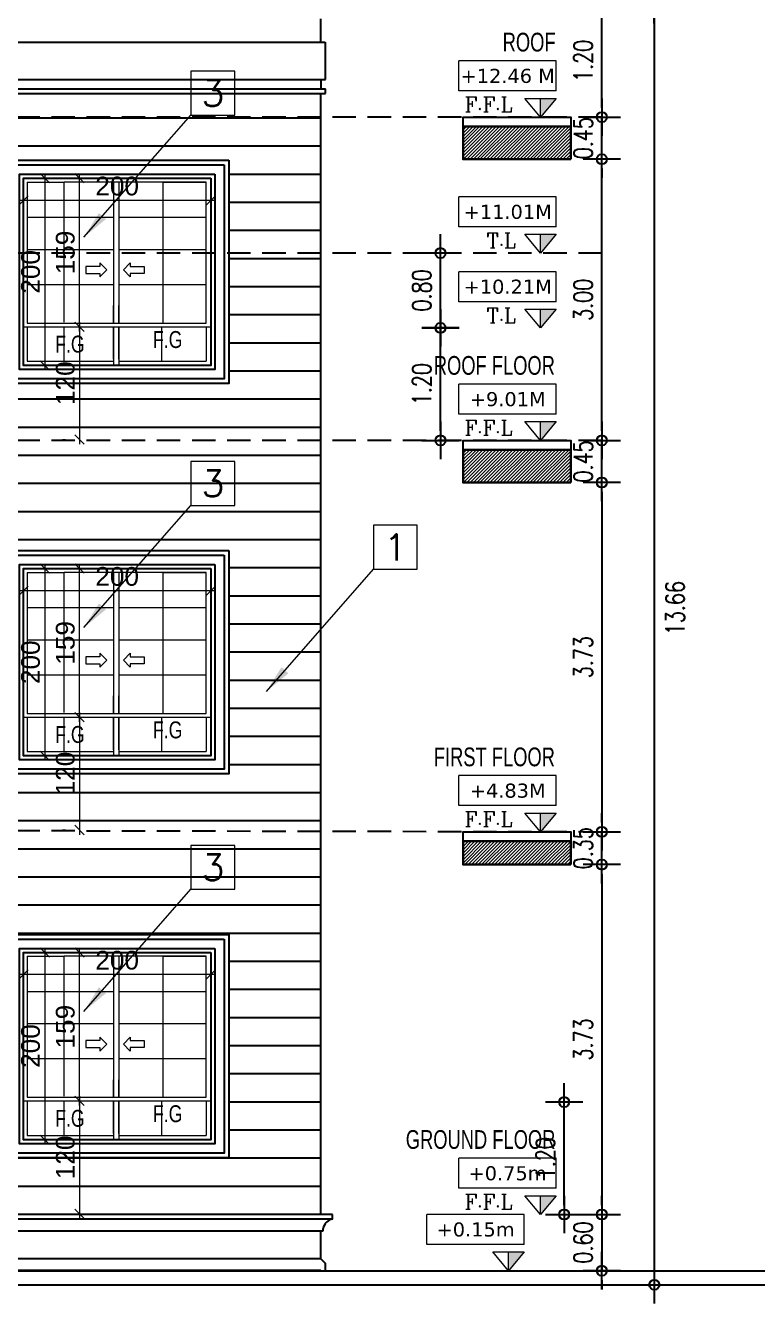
# Model space of a CAD drawing. Header units: millimetres. Extents: x -11627 to -10952, y 10244 to 10588.
# Drawn here: x -11022.23 to -11014.41, y 10411.72 to 10425.35 of the extents above; entities that cross this region are included whole.
import ezdxf
from ezdxf.enums import TextEntityAlignment as Align

# ---------------------------------------------------------------- set-up
doc = ezdxf.new("R2010")
doc.units = ezdxf.units.MM
doc.header["$PDMODE"] = 35
doc.linetypes.add('DOT', pattern=[0.25, 0, -0.25])
doc.linetypes.add('HIDDEN', pattern=[0.375, 0.25, -0.125])
doc.layers.get('0').update_dxf_attribs({"lineweight": 5})
doc.layers.get('DEFPOINTS').update_dxf_attribs({"lineweight": 5})
for name, color, linetype in [('A-ARROW', 1, 'Continuous'), ('A-ELEV 01', 7, 'Continuous'), ('A-ELEV MOULDING', 15, 'Continuous'), ('A-ELEV WINDOW', 150, 'Continuous'), ('A-FINISHING', 52, 'Continuous'), ('A-OUTER DIMENSION', 52, 'Continuous'), ('A-REFLECT UP', 8, 'HIDDEN'), ('A-ROAD', 43, 'Continuous'), ('elev - cornice', 46, 'Continuous'), ('INSERT TEXT', 1, 'Continuous')]:
    doc.layers.add(name, color=color, linetype=linetype)
for name, color, linetype, lineweight in [('A-GEN DIMS INTERNAL', 86, 'Continuous', 5), ('A-GEN-TEXT.', 3, 'Continuous', 13), ('A-LEVEL TAG', 23, 'Continuous', 9), ('A-TEXT', 3, 'Continuous', 13), ('A-WALL', 4, 'Continuous', 30), ('HATCH', 8, 'Continuous', 0), ('Notes', 32, 'Continuous', 5)]:
    doc.layers.add(name, color=color, linetype=linetype, lineweight=lineweight)
doc.styles.add('Finish-Square', font='ROMANS.shx', dxfattribs={"height": 0.2})
doc.styles.add('frame', font='verdana.ttf', dxfattribs={"width": 5})
doc.styles.add('GROUND FLOOR XREF - option 3$0$STYLE1', font='arial.ttf', dxfattribs={"height": 0.2})
doc.styles.add('GROUND FLOOR XREF - option 3$0$VILLA GF XREF$0$ROMANC', font='romanc__.ttf')
doc.styles.add('SIMPLEX', font='romans.shx', dxfattribs={"width": 0.75})
doc.styles.add('TEXTN', font='techl___.ttf', dxfattribs={"height": 0.15})
doc.styles.add('TEXTS', font='arial.ttf', dxfattribs={"width": 0.8})
doc.dimstyles.new('D100', dxfattribs={"dimtxt": 0.2, "dimasz": 0.1, "dimexe": 0.18, "dimexo": 0.0625, "dimgap": 0.1, "dimtad": 1, "dimzin": 0, "dimdsep": 46, "dimtxsty": 'SIMPLEX', "dimblk": 'DOT1', "dimcen": 0.1, "dimse1": 1, "dimse2": 1, "dimclrd": 256, "dimclre": 256, "dimclrt": 256, "dimadec": 0, "dimazin": 0, "dimtfac": 5, "dimtix": 1, "dimtmove": 2, "dimatfit": 3, "dimfxl": 1, "dimtolj": 1, "dimtzin": 0, "dimlwd": -1, "dimlwe": -1, "dimarcsym": 0})
doc.dimstyles.new('DIM 100', dxfattribs={"dimtxt": 0.2, "dimasz": 0.1, "dimexe": 0.15, "dimexo": 0.2, "dimgap": 0.05, "dimtad": 1, "dimdec": 0, "dimlfac": 100, "dimzin": 1, "dimdsep": 46, "dimtxsty": 'GROUND FLOOR XREF - option 3$0$STYLE1', "dimblk": 'OBLIQUE', "dimcen": 0.02, "dimdle": 0.05, "dimclrd": 256, "dimclre": 6, "dimclrt": 3, "dimadec": 1, "dimazin": 0, "dimtfac": 0.9, "dimtdec": 0, "dimtix": 1, "dimtofl": 0, "dimtmove": 2, "dimatfit": 3, "dimldrblk": 'ARCHTICK', "dimfxl": 1, "dimtolj": 1, "dimtzin": 12, "dimlwd": -1, "dimlwe": -1, "dimarcsym": 0})

# ---------------------------------------------------------------- blocks, each defined once
blk = doc.blocks.new('TAG-ELE-LVL')
at = {"layer": 'A-LEVEL TAG'}
for p, q in [((-0.21, 0.35), (-0.21, 0.75)), ((-0.21, 0.75), (1.09, 0.75)), ((1.09, 0.35), (1.09, 0.75)), ((-0.21, 0.35), (1.09, 0.35)), ((0, 0), (0, 0.25))]:
    blk.add_line(p, q, dxfattribs=at)
blk.add_lwpolyline([(0, 0), (0.21, 0.25), (-0.21, 0.25)], close=True, dxfattribs=at)
at = {"layer": 'A-LEVEL TAG', "color": 251}
blk.add_solid([(-0.21, 0.25), (0, 0), (0, 0.25)], dxfattribs=at)
at = {"layer": 'A-LEVEL TAG', "color": 50, "style": 'TEXTS', "width": 0.75}
blk.add_attdef('FLOOR-NAME', text='', height=0.25, dxfattribs=at).set_placement((-0.21, 0.8), align=Align.BOTTOM_LEFT)
blk.add_attdef('LVL', text='', height=0.225, dxfattribs=at).set_placement((0.44, 0.55), align=Align.MIDDLE_CENTER)
at = {"layer": 'A-LEVEL TAG', "color": 50, "style": 'TEXTN', "width": 0.75}
blk.add_attdef('-', (0.361, 0.07), '', height=0.175, dxfattribs=at)
blk = doc.blocks.new('DOT1')
at = {"color": 0}
for p, q in [((0, -2), (0, 2)), ((-2, 0), (2, 0))]:
    blk.add_line(p, q, dxfattribs=at)
blk.add_circle((0, 0), 0.54, dxfattribs=at)
blk = doc.blocks.new('*D128')
at = {"layer": 'A-OUTER DIMENSION', "transparency": 16777216}
blk.add_line((-11016.075, 10420.376), (-11016.075, 10416.848), dxfattribs=at)
at = {"layer": 'DEFPOINTS', "color": 0, "transparency": 16777216}
for p in [(-11016.831, 10420.476), (-11016.831, 10416.748), (-11016.075, 10416.748)]:
    blk.add_point(p, dxfattribs=at)
at = {"layer": 'A-OUTER DIMENSION', "transparency": 16777216, "xscale": 0.1, "yscale": 0.1, "zscale": 0.1}
for p, rotation in [((-11016.075, 10420.476), 90), ((-11016.075, 10416.748), 270)]:
    blk.add_blockref('DOT1', p, dxfattribs=dict(at, rotation=rotation))
at = {"layer": 'A-OUTER DIMENSION', "transparency": 16777216, "insert": (-11016.275, 10418.612), "char_height": 0.2, "attachment_point": 5, "rotation": 90, "style": 'SIMPLEX'}
blk.add_mtext('\\A1;3.73', dxfattribs=at)
blk = doc.blocks.new('*D129')
at = {"layer": 'A-OUTER DIMENSION', "transparency": 16777216}
blk.add_line((-11016.075, 10421.026), (-11016.075, 10423.826), dxfattribs=at)
at = {"layer": 'DEFPOINTS', "color": 0, "transparency": 16777216}
for p in [(-11016.075, 10423.926), (-11016.063, 10423.926), (-11016.075, 10420.926)]:
    blk.add_point(p, dxfattribs=at)
at = {"layer": 'A-OUTER DIMENSION', "transparency": 16777216, "xscale": 0.1, "yscale": 0.1, "zscale": 0.1}
for p, rotation in [((-11016.075, 10423.926), 90), ((-11016.075, 10420.926), 270)]:
    blk.add_blockref('DOT1', p, dxfattribs=dict(at, rotation=rotation))
at = {"layer": 'A-OUTER DIMENSION', "transparency": 16777216, "insert": (-11016.275, 10422.426), "char_height": 0.2, "attachment_point": 5, "rotation": 90, "style": 'SIMPLEX'}
blk.add_mtext('\\A1;3.00', dxfattribs=at)
blk = doc.blocks.new('*D130')
at = {"layer": 'A-OUTER DIMENSION', "transparency": 16777216}
blk.add_line((-11016.075, 10416.298), (-11016.075, 10412.765), dxfattribs=at)
at = {"layer": 'DEFPOINTS', "color": 0, "transparency": 16777216}
for p in [(-11016.075, 10416.398), (-11016.075, 10412.665), (-11016.075, 10412.665)]:
    blk.add_point(p, dxfattribs=at)
at = {"layer": 'A-OUTER DIMENSION', "transparency": 16777216, "xscale": 0.1, "yscale": 0.1, "zscale": 0.1}
for p, rotation in [((-11016.075, 10416.398), 90), ((-11016.075, 10412.665), 270)]:
    blk.add_blockref('DOT1', p, dxfattribs=dict(at, rotation=rotation))
at = {"layer": 'A-OUTER DIMENSION', "transparency": 16777216, "insert": (-11016.275, 10414.532), "char_height": 0.2, "attachment_point": 5, "rotation": 90, "style": 'SIMPLEX'}
blk.add_mtext('\\A1;3.73', dxfattribs=at)
blk = doc.blocks.new('*D131')
at = {"layer": 'A-OUTER DIMENSION', "transparency": 16777216}
blk.add_line((-11015.515, 10425.476), (-11015.515, 10412.015), dxfattribs=at)
at = {"layer": 'DEFPOINTS', "color": 0, "transparency": 16777216}
for p in [(-11021.489, 10425.576, 0), (-11019.162, 10411.915), (-11015.515, 10411.915)]:
    blk.add_point(p, dxfattribs=at)
at = {"layer": 'A-OUTER DIMENSION', "transparency": 16777216, "xscale": 0.1, "yscale": 0.1, "zscale": 0.1}
for p, rotation in [((-11015.515, 10425.576), 90), ((-11015.515, 10411.915), 270)]:
    blk.add_blockref('DOT1', p, dxfattribs=dict(at, rotation=rotation))
at = {"layer": 'A-OUTER DIMENSION', "transparency": 16777216, "insert": (-11015.294, 10419.136), "char_height": 0.2, "attachment_point": 5, "rotation": 90, "style": 'SIMPLEX'}
blk.add_mtext('\\A1;13.66', dxfattribs=at)
blk = doc.blocks.new('*D132')
at = {"layer": 'A-OUTER DIMENSION', "transparency": 16777216}
for p, q in [((-11016.075, 10412.765), (-11016.075, 10412.865)), ((-11016.075, 10412.665), (-11016.075, 10412.065)), ((-11016.075, 10411.965), (-11016.075, 10411.865))]:
    blk.add_line(p, q, dxfattribs=at)
at = {"layer": 'DEFPOINTS', "color": 0, "transparency": 16777216}
for p in [(-11016.075, 10412.665), (-11016.075, 10412.065), (-11016.075, 10412.065)]:
    blk.add_point(p, dxfattribs=at)
at = {"layer": 'A-OUTER DIMENSION', "transparency": 16777216, "xscale": 0.1, "yscale": 0.1, "zscale": 0.1}
for p, rotation in [((-11016.075, 10412.665), 270), ((-11016.075, 10412.065), 90)]:
    blk.add_blockref('DOT1', p, dxfattribs=dict(at, rotation=rotation))
at = {"layer": 'A-OUTER DIMENSION', "transparency": 16777216, "insert": (-11016.275, 10412.365), "char_height": 0.2, "attachment_point": 5, "rotation": 90, "style": 'SIMPLEX'}
blk.add_mtext('\\A1;0.60', dxfattribs=at)
blk = doc.blocks.new('*D133')
at = {"layer": 'A-OUTER DIMENSION', "transparency": 16777216}
for p, q in [((-11016.075, 10416.848), (-11016.075, 10416.948)), ((-11016.075, 10416.398), (-11016.075, 10416.748)), ((-11016.075, 10416.298), (-11016.075, 10416.198))]:
    blk.add_line(p, q, dxfattribs=at)
at = {"layer": 'DEFPOINTS', "color": 0, "transparency": 16777216}
for p in [(-11016.075, 10416.748), (-11016.075, 10416.748), (-11016.075, 10416.398)]:
    blk.add_point(p, dxfattribs=at)
at = {"layer": 'A-OUTER DIMENSION', "transparency": 16777216, "xscale": 0.1, "yscale": 0.1, "zscale": 0.1}
for p, rotation in [((-11016.075, 10416.748), 270), ((-11016.075, 10416.398), 90)]:
    blk.add_blockref('DOT1', p, dxfattribs=dict(at, rotation=rotation))
at = {"layer": 'A-OUTER DIMENSION', "transparency": 16777216, "insert": (-11016.275, 10416.573), "char_height": 0.2, "attachment_point": 5, "rotation": 90, "style": 'SIMPLEX'}
blk.add_mtext('\\A1;0.35', dxfattribs=at)
blk = doc.blocks.new('*D134')
at = {"layer": 'A-OUTER DIMENSION', "transparency": 16777216}
for p, q in [((-11016.075, 10421.026), (-11016.075, 10421.126)), ((-11016.075, 10420.476), (-11016.075, 10420.926)), ((-11016.075, 10420.376), (-11016.075, 10420.276))]:
    blk.add_line(p, q, dxfattribs=at)
at = {"layer": 'DEFPOINTS', "color": 0, "transparency": 16777216}
for p in [(-11016.075, 10420.926), (-11016.075, 10420.926), (-11016.075, 10420.476)]:
    blk.add_point(p, dxfattribs=at)
at = {"layer": 'A-OUTER DIMENSION', "transparency": 16777216, "xscale": 0.1, "yscale": 0.1, "zscale": 0.1}
for p, rotation in [((-11016.075, 10420.926), 270), ((-11016.075, 10420.476), 90)]:
    blk.add_blockref('DOT1', p, dxfattribs=dict(at, rotation=rotation))
at = {"layer": 'A-OUTER DIMENSION', "transparency": 16777216, "insert": (-11016.275, 10420.701), "char_height": 0.2, "attachment_point": 5, "rotation": 90, "style": 'SIMPLEX'}
blk.add_mtext('\\A1;0.45', dxfattribs=at)
blk = doc.blocks.new('*D135')
at = {"layer": 'A-OUTER DIMENSION', "transparency": 16777216}
for p, q in [((-11016.075, 10424.476), (-11016.075, 10424.576)), ((-11016.075, 10423.926), (-11016.075, 10424.376)), ((-11016.075, 10423.826), (-11016.075, 10423.726))]:
    blk.add_line(p, q, dxfattribs=at)
at = {"layer": 'DEFPOINTS', "color": 0, "transparency": 16777216}
for p in [(-11016.075, 10424.376), (-11016.075, 10424.376), (-11016.075, 10423.926)]:
    blk.add_point(p, dxfattribs=at)
at = {"layer": 'A-OUTER DIMENSION', "transparency": 16777216, "xscale": 0.1, "yscale": 0.1, "zscale": 0.1}
for p, rotation in [((-11016.075, 10424.376), 270), ((-11016.075, 10423.926), 90)]:
    blk.add_blockref('DOT1', p, dxfattribs=dict(at, rotation=rotation))
at = {"layer": 'A-OUTER DIMENSION', "transparency": 16777216, "insert": (-11016.275, 10424.151), "char_height": 0.2, "attachment_point": 5, "rotation": 90, "style": 'SIMPLEX'}
blk.add_mtext('\\A1;0.45', dxfattribs=at)
blk = doc.blocks.new('*D136')
at = {"layer": 'A-OUTER DIMENSION', "transparency": 16777216}
blk.add_line((-11016.075, 10424.476), (-11016.075, 10425.476), dxfattribs=at)
at = {"layer": 'DEFPOINTS', "color": 0, "transparency": 16777216}
for p in [(-11016.075, 10425.576), (-11015.715, 10425.576), (-11016.075, 10424.376)]:
    blk.add_point(p, dxfattribs=at)
at = {"layer": 'A-OUTER DIMENSION', "transparency": 16777216, "xscale": 0.1, "yscale": 0.1, "zscale": 0.1}
for p, rotation in [((-11016.075, 10425.576), 90), ((-11016.075, 10424.376), 270)]:
    blk.add_blockref('DOT1', p, dxfattribs=dict(at, rotation=rotation))
at = {"layer": 'A-OUTER DIMENSION', "transparency": 16777216, "insert": (-11016.275, 10424.976), "char_height": 0.2, "attachment_point": 5, "rotation": 90, "style": 'SIMPLEX'}
blk.add_mtext('\\A1;1.20', dxfattribs=at)
blk = doc.blocks.new('*D137')
at = {"layer": 'A-OUTER DIMENSION', "transparency": 16777216}
blk.add_line((-11017.798, 10422.226), (-11017.798, 10422.825), dxfattribs=at)
at = {"layer": 'DEFPOINTS', "color": 0, "transparency": 16777216}
for p in [(-11017.798, 10422.925), (-11017.636, 10422.925), (-11017.636, 10422.126)]:
    blk.add_point(p, dxfattribs=at)
at = {"layer": 'A-OUTER DIMENSION', "transparency": 16777216, "xscale": 0.1, "yscale": 0.1, "zscale": 0.1}
for p, rotation in [((-11017.798, 10422.925), 90), ((-11017.798, 10422.126), 270)]:
    blk.add_blockref('DOT1', p, dxfattribs=dict(at, rotation=rotation))
at = {"layer": 'A-OUTER DIMENSION', "transparency": 16777216, "insert": (-11017.998, 10422.526), "char_height": 0.2, "attachment_point": 5, "rotation": 90, "style": 'SIMPLEX'}
blk.add_mtext('\\A1;0.80', dxfattribs=at)
blk = doc.blocks.new('*D138')
at = {"layer": 'A-OUTER DIMENSION', "transparency": 16777216}
blk.add_line((-11016.477, 10412.765), (-11016.477, 10413.765), dxfattribs=at)
at = {"layer": 'DEFPOINTS', "color": 0, "transparency": 16777216}
for p in [(-11016.477, 10413.865), (-11016.477, 10413.865), (-11016.406, 10412.665)]:
    blk.add_point(p, dxfattribs=at)
at = {"layer": 'A-OUTER DIMENSION', "transparency": 16777216, "xscale": 0.1, "yscale": 0.1, "zscale": 0.1}
for p, rotation in [((-11016.477, 10413.865), 90), ((-11016.477, 10412.665), 270)]:
    blk.add_blockref('DOT1', p, dxfattribs=dict(at, rotation=rotation))
at = {"layer": 'A-OUTER DIMENSION', "transparency": 16777216, "insert": (-11016.677, 10413.265), "char_height": 0.2, "attachment_point": 5, "rotation": 90, "style": 'SIMPLEX'}
blk.add_mtext('\\A1;1.20', dxfattribs=at)
blk = doc.blocks.new('*D127')
at = {"layer": 'A-OUTER DIMENSION', "transparency": 16777216}
blk.add_line((-11017.798, 10421.026), (-11017.798, 10422.026), dxfattribs=at)
at = {"layer": 'DEFPOINTS', "color": 0, "transparency": 16777216}
for p in [(-11018.777, 10422.126, 5.553), (-11017.798, 10422.126), (-11016.632, 10420.926, 5.562)]:
    blk.add_point(p, dxfattribs=at)
at = {"layer": 'A-OUTER DIMENSION', "transparency": 16777216, "xscale": 0.1, "yscale": 0.1, "zscale": 0.1}
for p, rotation in [((-11017.798, 10422.126), 90), ((-11017.798, 10420.926), 270)]:
    blk.add_blockref('DOT1', p, dxfattribs=dict(at, rotation=rotation))
at = {"layer": 'A-OUTER DIMENSION', "transparency": 16777216, "insert": (-11017.998, 10421.526), "char_height": 0.2, "attachment_point": 5, "rotation": 90, "style": 'SIMPLEX'}
blk.add_mtext('\\A1;1.20', dxfattribs=at)
blk = doc.blocks.new('Finish-Square')
at = {"color": 0}
blk.add_lwpolyline([(-0.15, -0.15), (0.15, -0.15), (0.15, 0.15), (-0.15, 0.15)], close=True, dxfattribs=at)
at = {"color": 0, "style": 'Finish-Square'}
blk.add_attdef('1', text='', height=0.18, dxfattribs=at).set_placement((0, 0), align=Align.MIDDLE_CENTER)
blk = doc.blocks.new('_Oblique')
at = {"color": 0, "linetype": 'ByBlock', "lineweight": -2}
blk.add_line((-0.5, -0.5), (0.5, 0.5), dxfattribs=at)
blk = doc.blocks.new('*D597')
at = {"layer": 'A-GEN DIMS INTERNAL', "color": 6, "linetype": 'DOT', "transparency": 16777216}
for p, q in [((-11033.624, 10423.724), (-11033.446, 10423.724)), ((-11033.624, 10421.724), (-11033.446, 10421.724))]:
    blk.add_line(p, q, dxfattribs=at)
at = {"layer": 'A-GEN DIMS INTERNAL', "transparency": 16777216}
blk.add_line((-11033.596, 10423.774), (-11033.596, 10421.674), dxfattribs=at)
at = {"layer": 'DEFPOINTS', "color": 0, "transparency": 16777216}
for p in [(-11033.824, 10423.724, 5.556), (-11033.824, 10421.724, 5.556), (-11033.596, 10421.724)]:
    blk.add_point(p, dxfattribs=at)
at = {"layer": 'A-GEN DIMS INTERNAL', "transparency": 16777216, "xscale": 0.1, "yscale": 0.1, "zscale": 0.1}
for p, rotation in [((-11033.596, 10423.724), 90), ((-11033.596, 10421.724), 270)]:
    blk.add_blockref('_Oblique', p, dxfattribs=dict(at, rotation=rotation))
at = {"layer": 'A-GEN DIMS INTERNAL', "color": 3, "transparency": 16777216, "insert": (-11033.748, 10422.724), "char_height": 0.2, "attachment_point": 5, "rotation": 90, "style": 'GROUND FLOOR XREF - option 3$0$STYLE1'}
blk.add_mtext('\\A1;200', dxfattribs=at)
blk = doc.blocks.new('_ArchTick')
at = {"color": 0, "linetype": 'ByBlock', "const_width": 0.15}
blk.add_lwpolyline([(-0.5, -0.5), (0.5, 0.5)], dxfattribs=at)
blk = doc.blocks.new('*D598')
at = {"layer": 'A-GEN DIMS INTERNAL', "color": 6, "linetype": 'DOT', "transparency": 16777216}
for p, q in [((-11033.407, 10422.138), (-11033.375, 10422.138)), ((-11033.409, 10420.934), (-11033.375, 10420.934))]:
    blk.add_line(p, q, dxfattribs=at)
at = {"layer": 'A-GEN DIMS INTERNAL', "transparency": 16777216}
blk.add_line((-11033.225, 10422.188), (-11033.225, 10420.884), dxfattribs=at)
at = {"layer": 'DEFPOINTS', "color": 0, "transparency": 16777216}
for p in [(-11033.207, 10422.138, 5.556), (-11033.225, 10420.934), (-11033.209, 10420.934, -0.006)]:
    blk.add_point(p, dxfattribs=at)
at = {"layer": 'A-GEN DIMS INTERNAL', "transparency": 16777216, "xscale": 0.1, "yscale": 0.1, "zscale": 0.1}
for p, rotation in [((-11033.225, 10422.138), 90), ((-11033.225, 10420.934), 270)]:
    blk.add_blockref('_Oblique', p, dxfattribs=dict(at, rotation=rotation))
at = {"layer": 'A-GEN DIMS INTERNAL', "color": 3, "transparency": 16777216, "insert": (-11033.377, 10421.536), "char_height": 0.2, "attachment_point": 5, "rotation": 90, "style": 'GROUND FLOOR XREF - option 3$0$STYLE1'}
blk.add_mtext('\\A1;120', dxfattribs=at)
blk = doc.blocks.new('*D599')
at = {"layer": 'A-GEN DIMS INTERNAL', "transparency": 16777216}
blk.add_line((-11031.775, 10423.487), (-11033.874, 10423.487), dxfattribs=at)
at = {"layer": 'A-GEN DIMS INTERNAL', "color": 6, "linetype": 'DOT', "transparency": 16777216}
for p, q in [((-11033.824, 10423.524), (-11033.824, 10423.337)), ((-11031.825, 10423.524), (-11031.825, 10423.337))]:
    blk.add_line(p, q, dxfattribs=at)
at = {"layer": 'DEFPOINTS', "color": 0, "transparency": 16777216}
for p in [(-11033.824, 10423.724), (-11031.825, 10423.724), (-11033.824, 10423.487)]:
    blk.add_point(p, dxfattribs=at)
at = {"layer": 'A-GEN DIMS INTERNAL', "transparency": 16777216, "xscale": 0.1, "yscale": 0.1, "zscale": 0.1, "rotation": 180}
blk.add_blockref('_Oblique', (-11033.824, 10423.487), dxfattribs=at)
at = {"layer": 'A-GEN DIMS INTERNAL', "transparency": 16777216, "xscale": 0.1, "yscale": 0.1, "zscale": 0.1}
blk.add_blockref('_Oblique', (-11031.825, 10423.487), dxfattribs=at)
at = {"layer": 'A-GEN DIMS INTERNAL', "color": 3, "transparency": 16777216, "insert": (-11032.824, 10423.639), "char_height": 0.2, "attachment_point": 5, "style": 'GROUND FLOOR XREF - option 3$0$STYLE1'}
blk.add_mtext('\\A1;200', dxfattribs=at)
blk = doc.blocks.new('*D601')
at = {"layer": 'A-GEN DIMS INTERNAL', "color": 6, "linetype": 'DOT', "transparency": 16777216}
for p, q in [((-11033.425, 10423.724), (-11033.375, 10423.724)), ((-11033.425, 10422.138), (-11033.375, 10422.138))]:
    blk.add_line(p, q, dxfattribs=at)
at = {"layer": 'A-GEN DIMS INTERNAL', "transparency": 16777216}
blk.add_line((-11033.225, 10422.088), (-11033.225, 10423.774), dxfattribs=at)
at = {"layer": 'DEFPOINTS', "color": 0, "transparency": 16777216}
for p in [(-11033.225, 10423.724), (-11033.225, 10423.724), (-11033.225, 10422.138, -5.556)]:
    blk.add_point(p, dxfattribs=at)
at = {"layer": 'A-GEN DIMS INTERNAL', "transparency": 16777216, "xscale": 0.1, "yscale": 0.1, "zscale": 0.1}
for p, rotation in [((-11033.225, 10423.724), 90), ((-11033.225, 10422.138), 270)]:
    blk.add_blockref('_Oblique', p, dxfattribs=dict(at, rotation=rotation))
at = {"layer": 'A-GEN DIMS INTERNAL', "color": 3, "transparency": 16777216, "insert": (-11033.377, 10422.931), "char_height": 0.2, "attachment_point": 5, "rotation": 90, "style": 'GROUND FLOOR XREF - option 3$0$STYLE1'}
blk.add_mtext('\\A1;159', dxfattribs=at)
blk = doc.blocks.new('4')
at = {"layer": 'INSERT TEXT', "color": 9}
for p, q in [((-11019.075, 10424.365, -0.001), (-11040.575, 10424.365, -0.001)), ((-11019.075, 10424.065, -0.001), (-11028.425, 10424.065, -0.001)), ((-11019.075, 10423.765, -0.001), (-11020.058, 10423.765, -0.001)), ((-11019.075, 10423.465, -0.001), (-11020.058, 10423.465, -0.001)), ((-11019.075, 10423.165, -0.001), (-11020.058, 10423.165, -0.001)), ((-11019.075, 10422.865, -0.001), (-11020.058, 10422.865, -0.001)), ((-11019.075, 10422.565, -0.001), (-11020.058, 10422.565, -0.001)), ((-11019.075, 10422.265, -0.001), (-11020.058, 10422.265, -0.001)), ((-11019.075, 10421.965, -0.001), (-11020.058, 10421.965, -0.001)), ((-11019.075, 10421.665, -0.001), (-11020.058, 10421.665, -0.001)), ((-11019.075, 10421.365, -0.001), (-11028.425, 10421.365, -0.001)), ((-11019.075, 10421.065, -0.001), (-11028.425, 10421.065, -0.001)), ((-11019.075, 10420.765, -0.001), (-11040.575, 10420.765, -0.001)), ((-11019.075, 10420.465, -0.001), (-11040.575, 10420.465, -0.001)), ((-11019.075, 10420.165, -0.001), (-11040.575, 10420.165, -0.001)), ((-11019.075, 10419.865, -0.001), (-11028.425, 10419.865, -0.001)), ((-11019.075, 10419.565, -0.001), (-11020.058, 10419.565, -0.001)), ((-11019.075, 10419.265, -0.001), (-11020.058, 10419.265, -0.001)), ((-11019.075, 10418.965, -0.001), (-11020.058, 10418.965, -0.001)), ((-11019.075, 10418.665, -0.001), (-11020.058, 10418.665, -0.001)), ((-11019.075, 10418.365, -0.001), (-11020.058, 10418.365, -0.001)), ((-11019.075, 10418.065, -0.001), (-11020.058, 10418.065, -0.001)), ((-11019.075, 10417.765, -0.001), (-11020.058, 10417.765, -0.001)), ((-11019.075, 10417.465, -0.001), (-11020.058, 10417.465, -0.001)), ((-11019.075, 10417.165, -0.001), (-11028.425, 10417.165, -0.001)), ((-11019.075, 10416.865, -0.001), (-11028.425, 10416.865, -0.001)), ((-11019.075, 10416.565, -0.001), (-11040.575, 10416.565, -0.001)), ((-11019.075, 10416.265, -0.001), (-11040.575, 10416.265, -0.001)), ((-11019.075, 10415.965, -0.001), (-11028.425, 10415.965, -0.001)), ((-11019.075, 10415.665, -0.001), (-11028.425, 10415.665, -0.001)), ((-11019.075, 10415.365, -0.001), (-11020.058, 10415.365, -0.001)), ((-11019.075, 10415.065, -0.001), (-11020.058, 10415.065, -0.001)), ((-11019.075, 10414.765, -0.001), (-11020.058, 10414.765, -0.001)), ((-11019.075, 10414.465, -0.001), (-11020.058, 10414.465, -0.001)), ((-11019.075, 10414.165, -0.001), (-11020.058, 10414.165, -0.001)), ((-11019.075, 10413.865, -0.001), (-11020.058, 10413.865, -0.001)), ((-11019.075, 10413.565, -0.001), (-11020.058, 10413.565, -0.001)), ((-11019.075, 10413.265, -0.001), (-11028.425, 10413.265, -0.001)), ((-11019.075, 10412.965, -0.001), (-11028.425, 10412.965, -0.001))]:
    blk.add_line(p, q, dxfattribs=at)
blk = doc.blocks.new('ww')
at = {"layer": 'A-ARROW', "lineweight": 15, "elevation": -0.006}
for points in [[(-0.185, -1.245), (-0.11, -1.17), (-0.185, -1.096), (-0.185, -1.133), (-0.333, -1.133), (-0.333, -1.208), (-0.185, -1.208)], [(0.14, -1.245), (0.066, -1.17), (0.14, -1.096), (0.14, -1.133), (0.288, -1.133), (0.288, -1.208), (0.14, -1.208)]]:
    blk.add_lwpolyline(points, close=True, dxfattribs=at)
at = {"layer": 'A-ELEV MOULDING'}
for points in [[(1.191, 0), (1.191, -2.384), (-1.191, -2.384), (-1.191, 0)], [(1.141, -0.05), (1.141, -2.334), (-1.141, -2.334), (-1.141, -0.05)], [(1.041, -0.15), (1.041, -2.234), (-1.041, -2.234), (-1.041, -0.15)], [(0.999, -0.192), (0.999, -2.192), (-0.999, -2.192), (-0.999, -0.192)]]:
    blk.add_lwpolyline(points, close=True, dxfattribs=at)
at = {"layer": 'A-ELEV WINDOW', "lineweight": 15}
for p, q in [((-0.959, -0.233), (-0.564, -0.233)), ((-0.564, -1.728), (-0.564, -0.233)), ((0.017, -0.233), (-0.564, -0.233)), ((-0.038, -0.233), (-0.038, -1.738)), ((0.017, -0.233), (0.017, -1.738)), ((0.492, -0.233), (0.949, -0.233)), ((0.492, -1.738), (0.492, -0.233)), ((-0.959, -0.608), (-0.038, -0.608)), ((0.017, -0.608), (0.949, -0.608)), ((-0.959, -0.952), (-0.038, -0.952)), ((0.017, -0.952), (0.949, -0.952)), ((-0.959, -1.325), (-0.038, -1.325)), ((0.017, -1.325), (0.949, -1.325)), ((-1.005, -1.778), (1.005, -1.778)), ((-0.567, -2.146), (-0.567, -1.778)), ((-0.038, -1.778), (-0.038, -2.192)), ((0.017, -1.778), (0.017, -2.192)), ((0.476, -2.146), (0.476, -1.778)), ((-0.959, -2.146), (-0.038, -2.146)), ((0.017, -2.146), (0.949, -2.146)), ((0.017, -2.146), (0.949, -2.146)), ((0.017, -2.192), (0.949, -2.192))]:
    blk.add_line(p, q, dxfattribs=at)
for points in [[(-0.959, -0.233), (-0.959, -1.738), (0.949, -1.738), (0.949, -0.233), (0.017, -0.233)], [(-0.038, -1.738), (-0.038, -1.551)], [(0.017, -1.738), (0.017, -1.552)], [(-0.959, -1.778), (-0.959, -2.146)], [(-0.038, -2.125), (-0.038, -1.778)], [(0.017, -2.125), (0.017, -1.778)], [(0.949, -1.778), (0.949, -2.146)]]:
    blk.add_lwpolyline(points, dxfattribs=at)
at = {"layer": 'Notes', "xscale": 1.559999999999999, "yscale": 1.559999999999999, "zscale": 1.559999999999999}
blk.add_blockref('Finish-Square', (1.022, 0.716, 0.001), dxfattribs=at).add_auto_attribs({'1': '3'})
at = {"layer": 'A-TEXT', "style": 'GROUND FLOOR XREF - option 3$0$STYLE1', "width": 0.75}
for p in [(-0.662, -2.053, 9.308), (0.382, -2.004, 9.308)]:
    blk.add_text('F.G', height=0.1804, dxfattribs=at).set_placement(p)
at = {"layer": 'A-GEN DIMS INTERNAL'}
for base, p1, p2, picture, middle in [((-0.771, -2.192, -5.556), (-0.999, -0.192), (-0.999, -2.192), '*D597', (-0.923, -1.192, -5.556)), ((-0.401, -0.192), (-0.401, -1.778, -5.556), (-0.401, -0.192), '*D601', (-0.553, -0.985)), ((-0.401, -2.982, -5.556), (-0.382, -1.778), (-0.385, -2.982, -5.562), '*D598', (-0.553, -2.38, -5.556))]:
    dim = blk.add_linear_dim(base=base, p1=p1, p2=p2, angle=90, dimstyle='DIM 100', dxfattribs=at)
    dim.commit()
    dim.dimension.update_dxf_attribs({"geometry": picture, "text_midpoint": middle, "insert": (11032.824, -10423.916)})
dim = blk.add_linear_dim(base=(-0.999, -0.429), p1=(0.999, -0.192), p2=(-0.999, -0.192), dimstyle='DIM 100', dxfattribs=at)
dim.commit()
dim.dimension.update_dxf_attribs({"geometry": '*D599', "text_midpoint": (0, -0.277), "insert": (11032.824, -10423.916)})
at = {"layer": 'Notes'}
blk.add_leader([(-0.355, -0.822, 0.001), (0.788, 0.482, 0.001)], dimstyle='D100', override={"dimasz": 0.3, "dimfxl": 0, "dimfxlon": 1, "dimarcsym": 1}, dxfattribs=at)

msp = doc.modelspace()

# ---------------------------------------------------------------- hatches: boundary and pattern name
at = {"layer": 'HATCH'}
h = msp.add_hatch(dxfattribs=at)
h.set_pattern_fill('ANSI31', color=256, scale=0.2, style=0)
h.set_pattern_definition([(45, (-11028.769572, 10389.622165), (-0.01767767, 0.01767767), [])])
h.paths.add_polyline_path([(-11016.406, 10424.276), (-11016.406, 10423.926), (-11017.556, 10423.926), (-11017.556, 10424.276)])
h = msp.add_hatch(dxfattribs=at)
h.set_pattern_fill('ANSI31', color=256, scale=0.2, style=0)
h.set_pattern_definition([(45, (-11028.769572, 10386.172165), (-0.01767767, 0.01767767), [])])
h.paths.add_polyline_path([(-11016.406, 10420.826), (-11016.406, 10420.476), (-11017.556, 10420.476), (-11017.556, 10420.826)])
h = msp.add_hatch(dxfattribs=at)
h.set_pattern_fill('ANSI31', color=256, scale=0.2, style=0)
h.set_pattern_definition([(45, (-11028.769572, 10382.04428), (-0.01767767, 0.01767767), [])])
h.paths.add_polyline_path([(-11016.406, 10416.648), (-11016.406, 10416.398), (-11017.556, 10416.398), (-11017.556, 10416.648)])

# ---------------------------------------------------------------- linework, layer by layer
at = {"layer": 'A-ELEV 01'}
for p, q in [((-11019.075, 10425.176, -0.01), (-11019.075, 10425.426, -0.01)), ((-11040.625, 10425.176, -0.012), (-11019.027, 10425.176, -0.018)), ((-11019.025, 10424.776, -0.01), (-11019.025, 10425.176, -0.01)), ((-11040.625, 10424.776, -0.004), (-11019.025, 10424.776, -0.014)), ((-11040.625, 10424.676, -0.004), (-11019.025, 10424.676, -0.014)), ((-11019.075, 10424.776, -0.017), (-11019.075, 10424.676, -0.017)), ((-11019.025, 10424.626, -0.01), (-11019.025, 10424.676, -0.01)), ((-11040.625, 10424.626, -0.007), (-11019.025, 10424.626, -0.015)), ((-11019.075, 10422.125, -0.01), (-11019.075, 10424.626, -0.01)), ((-11019.075, 10412.665, -0.007), (-11019.075, 10422.925, -0.007))]:
    msp.add_line(p, q, dxfattribs=at)
at = {"layer": 'A-ELEV MOULDING'}
msp.add_line((-11050.969, 10412.065, -0.001), (-11005.369, 10412.065, -0.001), dxfattribs=at)
at = {"layer": 'A-FINISHING', "elevation": -0.007}
for points in [[(-11017.556, 10424.276), (-11017.556, 10424.376), (-11016.406, 10424.376), (-11016.406, 10424.276)], [(-11017.556, 10420.826), (-11017.556, 10420.926), (-11016.406, 10420.926), (-11016.406, 10420.826)], [(-11017.556, 10416.648), (-11017.556, 10416.748), (-11016.406, 10416.748), (-11016.406, 10416.648)]]:
    msp.add_lwpolyline(points, dxfattribs=at)
at = {"layer": 'A-REFLECT UP'}
for p, q in [((-11016.075, 10424.376, -0.007), (-11041.075, 10424.376, -0.007)), ((-11016.075, 10422.925, -0.007), (-11041.113, 10422.925, -0.007)), ((-11016.075, 10420.926, -0.007), (-11041.075, 10420.926, -0.007)), ((-11016.075, 10416.746, -0.007), (-11041.075, 10416.796, -0.007))]:
    msp.add_line(p, q, dxfattribs=at)
at = {"layer": 'A-ROAD'}
msp.add_line((-11050.969, 10411.915, -0.001), (-11005.308, 10411.915, -0.001), dxfattribs=at)
at = {"layer": 'A-WALL', "elevation": -0.007}
for points in [[(-11016.406, 10423.926), (-11016.406, 10424.276), (-11017.556, 10424.276), (-11017.556, 10423.926)], [(-11016.406, 10420.476), (-11016.406, 10420.826), (-11017.556, 10420.826), (-11017.556, 10420.476)], [(-11016.406, 10416.398), (-11016.406, 10416.648), (-11017.556, 10416.648), (-11017.556, 10416.398)]]:
    msp.add_lwpolyline(points, close=True, dxfattribs=at)
at = {"layer": 'elev - cornice', "ltscale": 2}
for p, q in [((-11018.95, 10412.665, -0.001), (-11040.7, 10412.665, -0.001)), ((-11018.95, 10412.615, -0.001), (-11040.7, 10412.615, -0.001)), ((-11018.95, 10412.615, -0.001), (-11018.95, 10412.665, -0.001)), ((-11040.6, 10412.49, -0.001), (-11019.05, 10412.49, -0.001)), ((-11019.075, 10412.191, -0.007), (-11019.075, 10412.49, -0.001)), ((-11019.05, 10412.49, -0.001), (-11019.05, 10412.515, -0.001)), ((-11019.075, 10412.191, -0.007), (-11040.575, 10412.191, -0.007)), ((-11019.075, 10412.191, -0.007), (-11019.025, 10412.141, -0.007)), ((-11019.025, 10412.066, -0.007), (-11019.025, 10412.141, -0.007)), ((-11019.075, 10412.066, -0.007), (-11040.625, 10412.066, -0.007))]:
    msp.add_line(p, q, dxfattribs=at)
msp.add_arc((-11018.927, 10412.493, -0.001), 0.125, 100.4969, 169.5031, dxfattribs=at)

# ---------------------------------------------------------------- block references
at = {"layer": 'A-LEVEL TAG'}
ref = msp.add_blockref('TAG-ELE-LVL', (-11016.731, 10424.376, -0.007), dxfattribs=dict(at, xscale=-0.8, yscale=0.8))
ref.add_attrib('FLOOR-NAME', 'ROOF', dxfattribs={"color": 50, "height": 0.2, "style": 'TEXTS', "width": 0.7}).set_placement((-11017.134, 10425.016, -0.007), align=Align.BOTTOM_LEFT)
ref.add_attrib('-', 'F.F.L', (-11017.541, 10424.432, -0.007), dxfattribs={"layer": 'A-GEN-TEXT.', "height": 0.16, "style": 'GROUND FLOOR XREF - option 3$0$VILLA GF XREF$0$ROMANC'})
ref.add_attrib('LVL', '+12.46 M', dxfattribs={"layer": 'A-GEN-TEXT.', "height": 0.1503, "style": 'frame'}).set_placement((-11017.08, 10424.816, -0.007), align=Align.MIDDLE_CENTER)
ref = msp.add_blockref('TAG-ELE-LVL', (-11016.731, 10422.925, -0.007), dxfattribs=dict(at, xscale=-0.8, yscale=0.8))
ref.add_attrib('-', 'T.L', (-11017.305, 10422.981, -0.007), dxfattribs={"layer": 'A-GEN-TEXT.', "height": 0.16, "style": 'GROUND FLOOR XREF - option 3$0$VILLA GF XREF$0$ROMANC'})
ref.add_attrib('LVL', '+11.01M', dxfattribs={"layer": 'A-GEN-TEXT.', "height": 0.1503, "style": 'frame'}).set_placement((-11017.08, 10423.365, -0.007), align=Align.MIDDLE_CENTER)
ref = msp.add_blockref('TAG-ELE-LVL', (-11016.731, 10422.126, -0.007), dxfattribs=dict(at, xscale=-0.8, yscale=0.8))
ref.add_attrib('-', 'T.L', (-11017.305, 10422.182, -0.007), dxfattribs={"layer": 'A-GEN-TEXT.', "height": 0.16, "style": 'GROUND FLOOR XREF - option 3$0$VILLA GF XREF$0$ROMANC'})
ref.add_attrib('LVL', '+10.21M', dxfattribs={"layer": 'A-GEN-TEXT.', "height": 0.1503, "style": 'frame'}).set_placement((-11017.08, 10422.566, -0.007), align=Align.MIDDLE_CENTER)
ref = msp.add_blockref('TAG-ELE-LVL', (-11016.731, 10420.926, -0.007), dxfattribs=dict(at, xscale=-0.8, yscale=0.8))
ref.add_attrib('FLOOR-NAME', 'ROOF FLOOR', dxfattribs={"color": 50, "height": 0.2, "style": 'TEXTS', "width": 0.7}).set_placement((-11017.869, 10421.566, -0.007), align=Align.BOTTOM_LEFT)
ref.add_attrib('-', 'F.F.L', (-11017.541, 10420.982, -0.007), dxfattribs={"layer": 'A-GEN-TEXT.', "height": 0.16, "style": 'GROUND FLOOR XREF - option 3$0$VILLA GF XREF$0$ROMANC'})
ref.add_attrib('LVL', '+9.01M', dxfattribs={"layer": 'A-GEN-TEXT.', "height": 0.1503, "style": 'frame'}).set_placement((-11017.08, 10421.366, -0.007), align=Align.MIDDLE_CENTER)
ref = msp.add_blockref('TAG-ELE-LVL', (-11016.731, 10416.748, -0.007), dxfattribs=dict(at, xscale=-0.8, yscale=0.8))
ref.add_attrib('FLOOR-NAME', 'FIRST FLOOR', dxfattribs={"color": 50, "height": 0.2, "style": 'TEXTS', "width": 0.7}).set_placement((-11017.869, 10417.388, -0.007), align=Align.BOTTOM_LEFT)
ref.add_attrib('-', 'F.F.L', (-11017.541, 10416.804, -0.007), dxfattribs={"layer": 'A-GEN-TEXT.', "height": 0.16, "style": 'GROUND FLOOR XREF - option 3$0$VILLA GF XREF$0$ROMANC'})
ref.add_attrib('LVL', '+4.83M', dxfattribs={"layer": 'A-GEN-TEXT.', "height": 0.1503, "style": 'frame'}).set_placement((-11017.08, 10417.188, -0.007), align=Align.MIDDLE_CENTER)
ref = msp.add_blockref('TAG-ELE-LVL', (-11016.731, 10412.665, -0.007), dxfattribs=dict(at, xscale=-0.8, yscale=0.8))
ref.add_attrib('FLOOR-NAME', 'GROUND FLOOR', dxfattribs={"color": 50, "height": 0.2, "style": 'TEXTS', "width": 0.7}).set_placement((-11018.168, 10413.305, -0.007), align=Align.BOTTOM_LEFT)
ref.add_attrib('-', 'F.F.L', (-11017.541, 10412.721, -0.007), dxfattribs={"layer": 'A-GEN-TEXT.', "height": 0.16, "style": 'GROUND FLOOR XREF - option 3$0$VILLA GF XREF$0$ROMANC'})
ref.add_attrib('LVL', '+0.75m', dxfattribs={"layer": 'A-GEN-TEXT.', "height": 0.1503, "style": 'frame'}).set_placement((-11017.082, 10413.105, -0.007), align=Align.MIDDLE_CENTER)
ref = msp.add_blockref('TAG-ELE-LVL', (-11017.072, 10412.065, -0.007), dxfattribs=dict(at, xscale=-0.8, yscale=0.8))
ref.add_attrib('LVL', '+0.15m', dxfattribs={"layer": 'A-GEN-TEXT.', "height": 0.1503, "style": 'frame'}).set_placement((-11017.423, 10412.505, -0.007), align=Align.MIDDLE_CENTER)
at = {"layer": 'INSERT TEXT', "color": 242, "true_color": 0xcd2027}
for p in [(-11021.249, 10423.916, -0.007), (-11021.249, 10419.75, -0.006), (-11021.249, 10415.654)]:
    msp.add_blockref('ww', p, dxfattribs=at)
at = {"layer": 'INSERT TEXT', "color": 9}
msp.add_blockref('4', (0, 0), dxfattribs=at)
at = {"layer": 'Notes', "xscale": 1.559999999999999, "yscale": 1.559999999999999, "zscale": 1.559999999999999}
msp.add_blockref('Finish-Square', (-11018.279, 10419.786, -0.006), dxfattribs=at).add_auto_attribs({'1': '1'})

# ---------------------------------------------------------------- dimensions: what is measured, and where the dimension line sits
at = {"layer": 'A-OUTER DIMENSION'}
dim = msp.add_linear_dim(base=(-11015.515, 10411.915, -0.007), p1=(-11021.489, 10425.576, -0.007), p2=(-11019.162, 10411.915, -0.007), angle=90, dimstyle='D100', dxfattribs=at)
dim.commit()
dim.dimension.update_dxf_attribs({"geometry": '*D131', "text_midpoint": (-11015.294, 10419.136, -0.007), "dimtype": 160})
for base, p1, p2, picture, middle in [((-11016.075, 10425.576, -0.007), (-11016.075, 10424.376, -0.007), (-11015.715, 10425.576, -0.007), '*D136', (-11016.275, 10424.976, -0.007)), ((-11016.075, 10424.376, -0.007), (-11016.075, 10423.926, -0.007), (-11016.075, 10424.376, -0.007), '*D135', (-11016.275, 10424.151, -0.007)), ((-11016.075, 10423.926, -0.007), (-11016.075, 10420.926, -0.007), (-11016.063, 10423.926, -0.007), '*D129', (-11016.275, 10422.426, -0.007)), ((-11017.798, 10422.925, -5.563), (-11017.636, 10422.126, -5.563), (-11017.636, 10422.925, -5.563), '*D137', (-11017.998, 10422.526, -5.563)), ((-11017.798, 10422.126, -5.563), (-11016.632, 10420.926, -0.001), (-11018.777, 10422.126, -0.01), '*D127', (-11017.998, 10421.526, -5.563)), ((-11016.075, 10420.926, -0.007), (-11016.075, 10420.476, -0.007), (-11016.075, 10420.926, -0.007), '*D134', (-11016.275, 10420.701, -0.007)), ((-11016.075, 10416.748, -0.007), (-11016.831, 10420.476, -0.007), (-11016.831, 10416.748, -0.007), '*D128', (-11016.275, 10418.612, -0.007)), ((-11016.075, 10416.748, -0.007), (-11016.075, 10416.398, -0.007), (-11016.075, 10416.748, -0.007), '*D133', (-11016.275, 10416.573, -0.007)), ((-11016.075, 10412.665, -0.007), (-11016.075, 10416.398, -0.007), (-11016.075, 10412.665, -0.007), '*D130', (-11016.275, 10414.532, -0.007)), ((-11016.477, 10413.865, -0.007), (-11016.406, 10412.665, -0.007), (-11016.477, 10413.865, -0.007), '*D138', (-11016.677, 10413.265, -0.007)), ((-11016.075, 10412.065, -0.007), (-11016.075, 10412.665, -0.007), (-11016.075, 10412.065, -0.007), '*D132', (-11016.275, 10412.365, -0.007))]:
    dim = msp.add_linear_dim(base=base, p1=p1, p2=p2, angle=90, dimstyle='D100', dxfattribs=at)
    dim.commit()
    dim.dimension.update_dxf_attribs({"geometry": picture, "text_midpoint": middle})

# ---------------------------------------------------------------- leaders
at = {"layer": 'Notes'}
msp.add_leader([(-11019.656, 10418.247, -0.006), (-11018.513, 10419.552, -0.006)], dimstyle='D100', override={"dimasz": 0.3, "dimfxl": 0, "dimfxlon": 1, "dimarcsym": 1}, dxfattribs=at)

doc.saveas('drawing.dxf')
